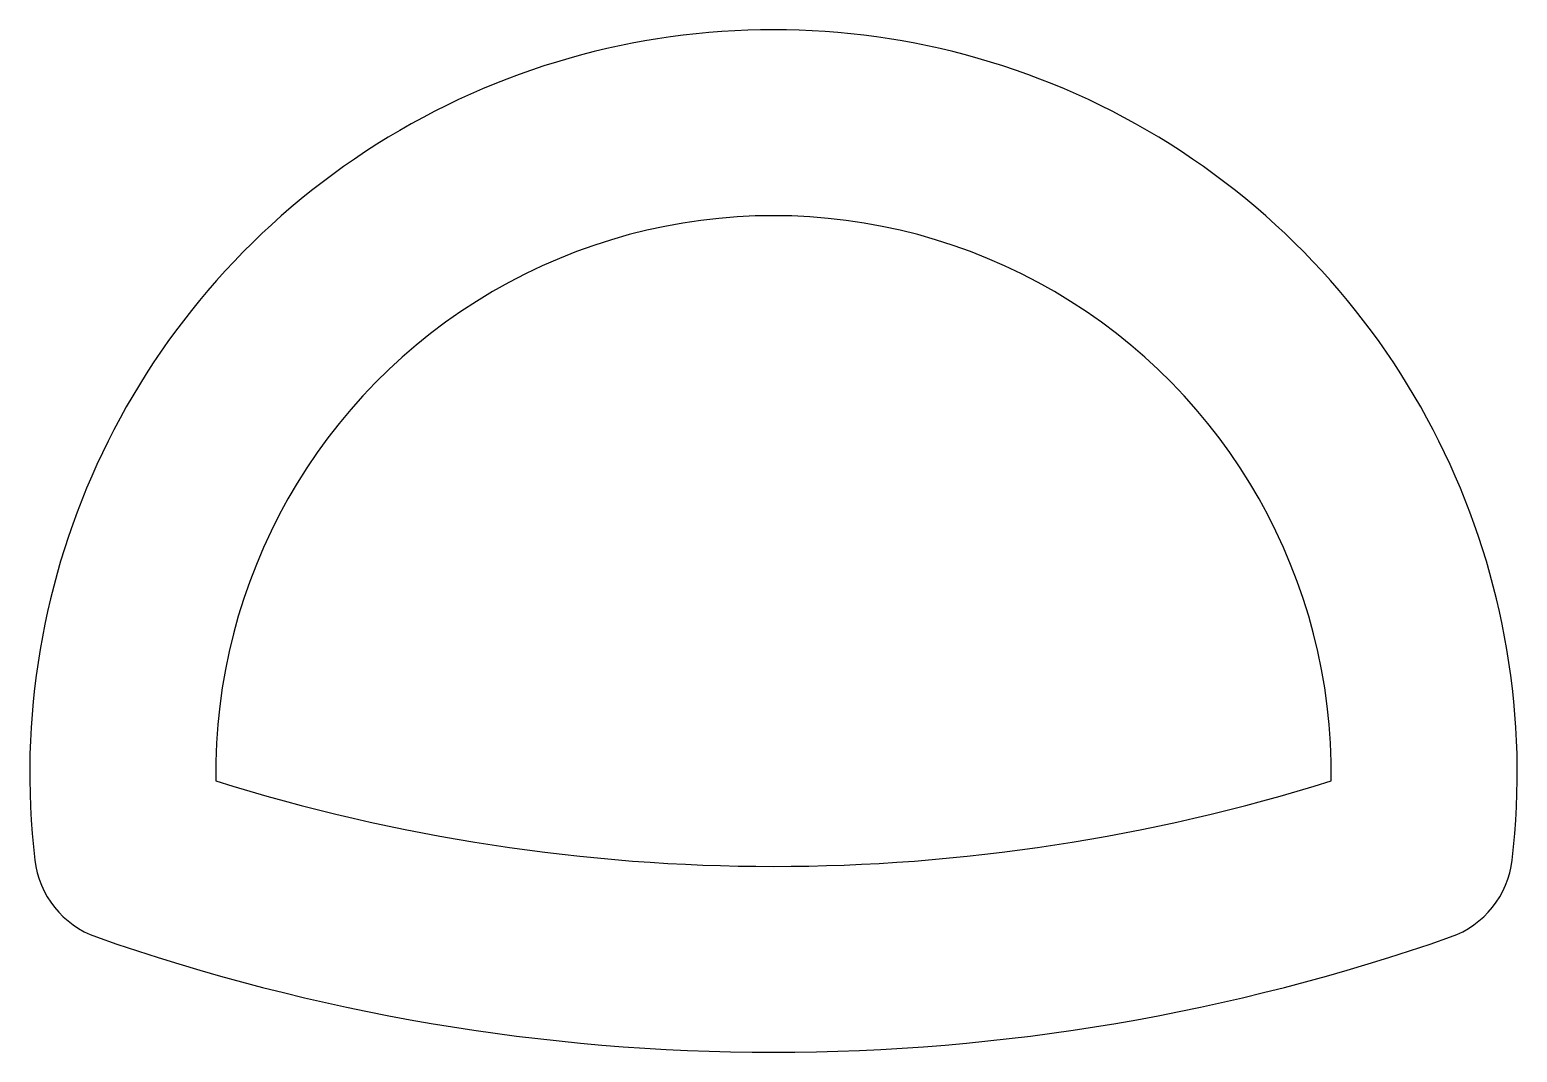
# Model space of a CAD drawing. Extents: x 150 to 166, y 212.9 to 223.9.
import ezdxf

# ---------------------------------------------------------------- set-up
doc = ezdxf.new("R2010")
doc.units = 0
doc.header["$LTSCALE"] = 15
doc.layers.get('0').update_dxf_attribs({"linetype": 'CONTINUOUS'})

msp = doc.modelspace()

# ---------------------------------------------------------------- linework, layer by layer
at = {"ltscale": 0.05}
for points in [[(165.263, 214.099, 0.286624), (165.925, 214.926, 1.124202), (150.034, 214.926, 0.286624), (150.696, 214.099, 0.170334)], [(163.979, 215.779, 1.013246), (151.98, 215.779, 0.153522)]]:
    msp.add_lwpolyline(points, format="xyb", close=True, dxfattribs=at)

doc.saveas('drawing.dxf')
